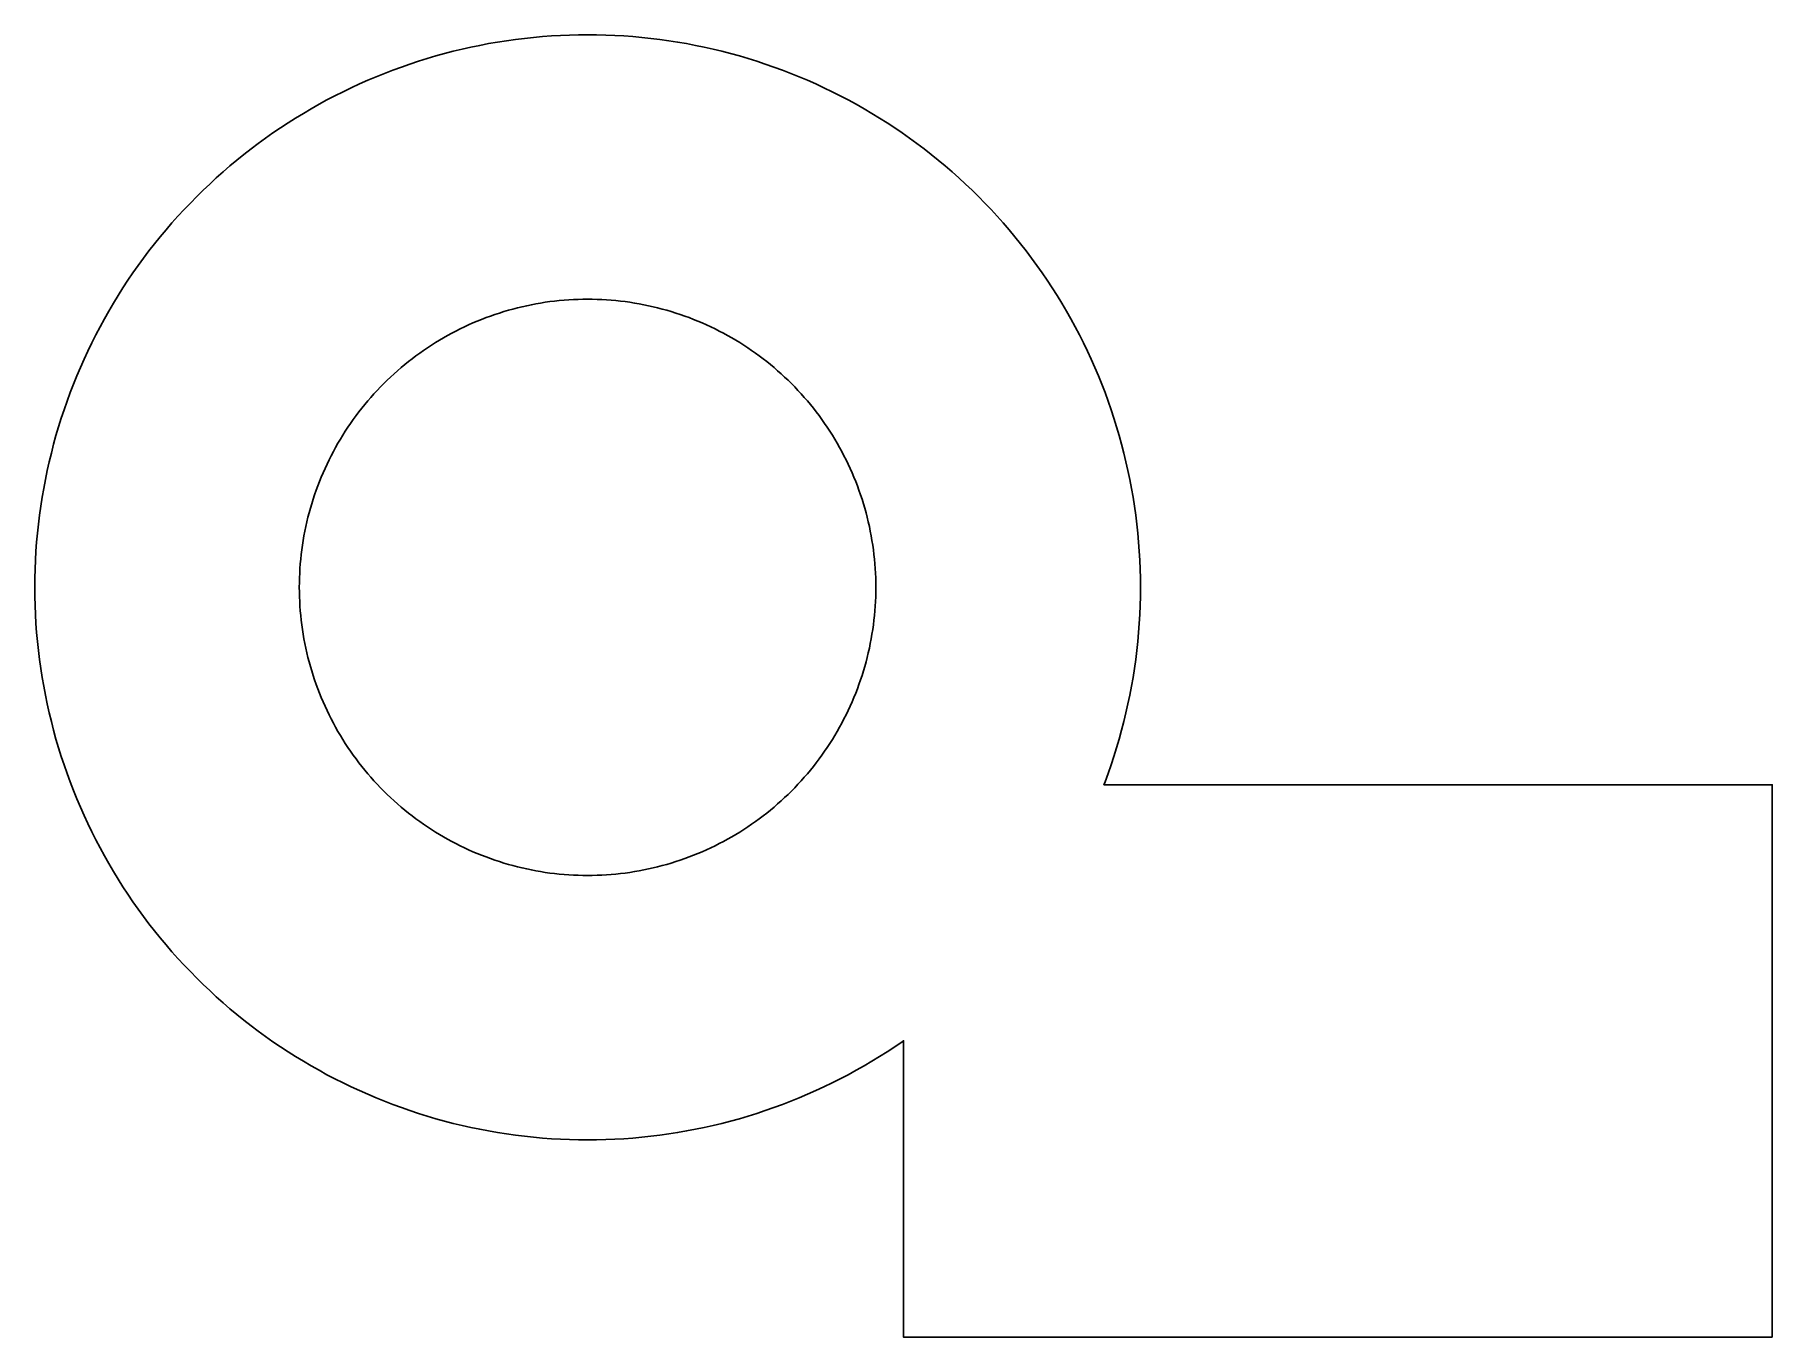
# Model space of a CAD drawing. Header units: millimetres. Extents: x 0 to 44, y 0 to 33.
import ezdxf

# ---------------------------------------------------------------- set-up
doc = ezdxf.new("R2010")
doc.units = ezdxf.units.MM
doc.layers.add('DESIGN_ONLY_CUT', color=7, linetype='Continuous')

msp = doc.modelspace()

# ---------------------------------------------------------------- linework, layer by layer
at = {"layer": 'DESIGN_ONLY_CUT'}
for points in [[(44, 0), (22, 0), (22, 7.511), (21.967, 7.488), (21.778, 7.359), (21.586, 7.234), (21.393, 7.111), (21.197, 6.992), (21, 6.876), (20.801, 6.763), (20.6, 6.653), (20.397, 6.547), (20.192, 6.444), (19.986, 6.344), (19.778, 6.248), (19.568, 6.155), (19.358, 6.066), (19.145, 5.98), (18.932, 5.897), (18.716, 5.818), (18.5, 5.743), (18.283, 5.671), (18.064, 5.603), (17.844, 5.538), (17.623, 5.477), (17.402, 5.42), (17.179, 5.366), (16.956, 5.316), (16.731, 5.269), (16.506, 5.226), (16.281, 5.187), (16.054, 5.152), (15.827, 5.12), (15.6, 5.092), (15.372, 5.067), (15.144, 5.047), (14.916, 5.03), (14.687, 5.017), (14.458, 5.007), (14.229, 5.002), (14, 5), (13.771, 5.002), (13.542, 5.007), (13.313, 5.017), (13.084, 5.03), (12.856, 5.047), (12.628, 5.067), (12.4, 5.092), (12.173, 5.12), (11.946, 5.152), (11.719, 5.187), (11.494, 5.226), (11.269, 5.269), (11.044, 5.316), (10.821, 5.366), (10.598, 5.42), (10.377, 5.477), (10.156, 5.538), (9.936, 5.603), (9.717, 5.671), (9.5, 5.743), (9.284, 5.818), (9.068, 5.897), (8.855, 5.98), (8.642, 6.066), (8.432, 6.155), (8.222, 6.248), (8.014, 6.344), (7.808, 6.444), (7.603, 6.547), (7.4, 6.653), (7.199, 6.763), (7, 6.876), (6.803, 6.992), (6.607, 7.111), (6.414, 7.234), (6.222, 7.359), (6.033, 7.488), (5.845, 7.62), (5.66, 7.755), (5.477, 7.893), (5.297, 8.034), (5.118, 8.178), (4.943, 8.325), (4.769, 8.474), (4.598, 8.627), (4.43, 8.782), (4.264, 8.94), (4.101, 9.101), (3.94, 9.264), (3.782, 9.43), (3.627, 9.598), (3.474, 9.769), (3.325, 9.943), (3.178, 10.118), (3.034, 10.297), (2.893, 10.477), (2.755, 10.66), (2.62, 10.845), (2.488, 11.033), (2.359, 11.222), (2.234, 11.414), (2.111, 11.607), (1.992, 11.803), (1.876, 12), (1.763, 12.199), (1.653, 12.4), (1.547, 12.603), (1.444, 12.808), (1.344, 13.014), (1.248, 13.222), (1.155, 13.432), (1.066, 13.642), (0.98, 13.855), (0.897, 14.068), (0.818, 14.284), (0.743, 14.5), (0.671, 14.717), (0.603, 14.936), (0.538, 15.156), (0.477, 15.377), (0.42, 15.598), (0.366, 15.821), (0.316, 16.044), (0.269, 16.269), (0.226, 16.494), (0.187, 16.719), (0.152, 16.946), (0.12, 17.173), (0.092, 17.4), (0.067, 17.628), (0.047, 17.856), (0.03, 18.084), (0.017, 18.313), (0.007, 18.542), (0.002, 18.771), (0, 19), (0.002, 19.229), (0.007, 19.458), (0.017, 19.687), (0.03, 19.916), (0.047, 20.144), (0.067, 20.372), (0.092, 20.6), (0.12, 20.827), (0.152, 21.054), (0.187, 21.281), (0.226, 21.506), (0.269, 21.731), (0.316, 21.956), (0.366, 22.179), (0.42, 22.402), (0.477, 22.623), (0.538, 22.844), (0.603, 23.064), (0.671, 23.283), (0.743, 23.5), (0.818, 23.716), (0.897, 23.932), (0.98, 24.145), (1.066, 24.358), (1.155, 24.568), (1.248, 24.778), (1.344, 24.986), (1.444, 25.192), (1.547, 25.397), (1.653, 25.6), (1.763, 25.801), (1.876, 26), (1.992, 26.197), (2.111, 26.393), (2.234, 26.586), (2.359, 26.778), (2.488, 26.967), (2.62, 27.155), (2.755, 27.34), (2.893, 27.523), (3.034, 27.703), (3.178, 27.882), (3.325, 28.057), (3.474, 28.231), (3.627, 28.402), (3.782, 28.57), (3.94, 28.736), (4.101, 28.899), (4.264, 29.06), (4.43, 29.218), (4.598, 29.373), (4.769, 29.526), (4.943, 29.675), (5.118, 29.822), (5.297, 29.966), (5.477, 30.107), (5.66, 30.245), (5.845, 30.38), (6.033, 30.512), (6.222, 30.641), (6.414, 30.766), (6.607, 30.889), (6.803, 31.008), (7, 31.124), (7.199, 31.237), (7.4, 31.347), (7.603, 31.453), (7.808, 31.556), (8.014, 31.656), (8.222, 31.752), (8.432, 31.845), (8.642, 31.934), (8.855, 32.02), (9.068, 32.103), (9.284, 32.182), (9.5, 32.257), (9.717, 32.329), (9.936, 32.397), (10.156, 32.462), (10.377, 32.523), (10.598, 32.58), (10.821, 32.634), (11.044, 32.684), (11.269, 32.731), (11.494, 32.774), (11.719, 32.813), (11.946, 32.848), (12.173, 32.88), (12.4, 32.908), (12.628, 32.933), (12.856, 32.953), (13.084, 32.97), (13.313, 32.983), (13.542, 32.993), (13.771, 32.998), (14, 33), (14.229, 32.998), (14.458, 32.993), (14.687, 32.983), (14.916, 32.97), (15.144, 32.953), (15.372, 32.933), (15.6, 32.908), (15.827, 32.88), (16.054, 32.848), (16.281, 32.813), (16.506, 32.774), (16.731, 32.731), (16.956, 32.684), (17.179, 32.634), (17.402, 32.58), (17.623, 32.523), (17.844, 32.462), (18.064, 32.397), (18.283, 32.329), (18.5, 32.257), (18.716, 32.182), (18.932, 32.103), (19.145, 32.02), (19.358, 31.934), (19.568, 31.845), (19.778, 31.752), (19.986, 31.656), (20.192, 31.556), (20.397, 31.453), (20.6, 31.347), (20.801, 31.237), (21, 31.124), (21.197, 31.008), (21.393, 30.889), (21.586, 30.766), (21.778, 30.641), (21.967, 30.512), (22.155, 30.38), (22.34, 30.245), (22.523, 30.107), (22.703, 29.966), (22.882, 29.822), (23.057, 29.675), (23.231, 29.526), (23.402, 29.373), (23.57, 29.218), (23.736, 29.06), (23.899, 28.899), (24.06, 28.736), (24.218, 28.57), (24.373, 28.402), (24.526, 28.231), (24.675, 28.057), (24.822, 27.882), (24.966, 27.703), (25.107, 27.523), (25.245, 27.34), (25.38, 27.155), (25.512, 26.967), (25.641, 26.778), (25.766, 26.586), (25.889, 26.393), (26.008, 26.197), (26.124, 26), (26.237, 25.801), (26.347, 25.6), (26.453, 25.397), (26.556, 25.192), (26.656, 24.986), (26.752, 24.778), (26.845, 24.568), (26.934, 24.358), (27.02, 24.145), (27.103, 23.932), (27.182, 23.716), (27.257, 23.5), (27.329, 23.283), (27.397, 23.064), (27.462, 22.844), (27.523, 22.623), (27.58, 22.402), (27.634, 22.179), (27.684, 21.956), (27.731, 21.731), (27.774, 21.506), (27.813, 21.281), (27.848, 21.054), (27.88, 20.827), (27.908, 20.6), (27.933, 20.372), (27.953, 20.144), (27.97, 19.916), (27.983, 19.687), (27.993, 19.458), (27.998, 19.229), (28, 19), (27.998, 18.771), (27.993, 18.542), (27.983, 18.313), (27.97, 18.084), (27.953, 17.856), (27.933, 17.628), (27.908, 17.4), (27.88, 17.173), (27.848, 16.946), (27.813, 16.719), (27.774, 16.494), (27.731, 16.269), (27.684, 16.044), (27.634, 15.821), (27.58, 15.598), (27.523, 15.377), (27.462, 15.156), (27.397, 14.936), (27.329, 14.717), (27.257, 14.5), (27.182, 14.284), (27.103, 14.068), (27.076, 14), (44, 14), (44, 0)], [(21.299, 19.119), (21.296, 19.239), (21.291, 19.358), (21.284, 19.477), (21.276, 19.597), (21.265, 19.716), (21.252, 19.834), (21.238, 19.953), (21.221, 20.071), (21.202, 20.189), (21.182, 20.307), (21.16, 20.424), (21.135, 20.541), (21.109, 20.658), (21.081, 20.774), (21.051, 20.889), (21.019, 21.004), (20.986, 21.119), (20.95, 21.233), (20.913, 21.347), (20.873, 21.459), (20.832, 21.571), (20.789, 21.683), (20.744, 21.794), (20.698, 21.904), (20.649, 22.013), (20.599, 22.121), (20.547, 22.229), (20.493, 22.335), (20.438, 22.441), (20.381, 22.546), (20.322, 22.65), (20.261, 22.753), (20.199, 22.855), (20.135, 22.956), (20.07, 23.056), (20.003, 23.154), (19.934, 23.252), (19.863, 23.349), (19.791, 23.444), (19.718, 23.538), (19.643, 23.631), (19.566, 23.723), (19.488, 23.813), (19.409, 23.902), (19.328, 23.99), (19.246, 24.077), (19.162, 24.162), (19.077, 24.246), (18.99, 24.328), (18.902, 24.409), (18.813, 24.488), (18.723, 24.566), (18.631, 24.643), (18.538, 24.718), (18.444, 24.791), (18.349, 24.863), (18.252, 24.934), (18.154, 25.003), (18.056, 25.07), (17.956, 25.135), (17.855, 25.199), (17.753, 25.261), (17.65, 25.322), (17.546, 25.381), (17.441, 25.438), (17.335, 25.493), (17.229, 25.547), (17.121, 25.599), (17.013, 25.649), (16.904, 25.698), (16.794, 25.744), (16.683, 25.789), (16.571, 25.832), (16.459, 25.873), (16.347, 25.913), (16.233, 25.95), (16.119, 25.986), (16.004, 26.019), (15.889, 26.051), (15.774, 26.081), (15.658, 26.109), (15.541, 26.135), (15.424, 26.16), (15.307, 26.182), (15.189, 26.202), (15.071, 26.221), (14.953, 26.238), (14.834, 26.252), (14.716, 26.265), (14.597, 26.276), (14.477, 26.284), (14.358, 26.291), (14.239, 26.296), (14.119, 26.299), (14, 26.3), (13.881, 26.299), (13.761, 26.296), (13.642, 26.291), (13.523, 26.284), (13.403, 26.276), (13.284, 26.265), (13.166, 26.252), (13.047, 26.238), (12.929, 26.221), (12.811, 26.202), (12.693, 26.182), (12.576, 26.16), (12.459, 26.135), (12.342, 26.109), (12.226, 26.081), (12.111, 26.051), (11.996, 26.019), (11.881, 25.986), (11.767, 25.95), (11.653, 25.913), (11.541, 25.873), (11.429, 25.832), (11.317, 25.789), (11.206, 25.744), (11.096, 25.698), (10.987, 25.649), (10.879, 25.599), (10.771, 25.547), (10.665, 25.493), (10.559, 25.438), (10.454, 25.381), (10.35, 25.322), (10.247, 25.261), (10.145, 25.199), (10.044, 25.135), (9.944, 25.07), (9.846, 25.003), (9.748, 24.934), (9.651, 24.863), (9.556, 24.791), (9.462, 24.718), (9.369, 24.643), (9.277, 24.566), (9.187, 24.488), (9.098, 24.409), (9.01, 24.328), (8.923, 24.246), (8.838, 24.162), (8.754, 24.077), (8.672, 23.99), (8.591, 23.902), (8.512, 23.813), (8.434, 23.723), (8.357, 23.631), (8.282, 23.538), (8.209, 23.444), (8.137, 23.349), (8.066, 23.252), (7.997, 23.154), (7.93, 23.056), (7.865, 22.956), (7.801, 22.855), (7.739, 22.753), (7.678, 22.65), (7.619, 22.546), (7.562, 22.441), (7.507, 22.335), (7.453, 22.229), (7.401, 22.121), (7.351, 22.013), (7.302, 21.904), (7.256, 21.794), (7.211, 21.683), (7.168, 21.571), (7.127, 21.459), (7.087, 21.347), (7.05, 21.233), (7.014, 21.119), (6.981, 21.004), (6.949, 20.889), (6.919, 20.774), (6.891, 20.658), (6.865, 20.541), (6.84, 20.424), (6.818, 20.307), (6.798, 20.189), (6.779, 20.071), (6.762, 19.953), (6.748, 19.834), (6.735, 19.716), (6.724, 19.597), (6.716, 19.477), (6.709, 19.358), (6.704, 19.239), (6.701, 19.119), (6.7, 19), (6.701, 18.881), (6.704, 18.761), (6.709, 18.642), (6.716, 18.523), (6.724, 18.403), (6.735, 18.284), (6.748, 18.166), (6.762, 18.047), (6.779, 17.929), (6.798, 17.811), (6.818, 17.693), (6.84, 17.576), (6.865, 17.459), (6.891, 17.342), (6.919, 17.226), (6.949, 17.111), (6.981, 16.996), (7.014, 16.881), (7.05, 16.767), (7.087, 16.653), (7.127, 16.541), (7.168, 16.429), (7.211, 16.317), (7.256, 16.206), (7.302, 16.096), (7.351, 15.987), (7.401, 15.879), (7.453, 15.771), (7.507, 15.665), (7.562, 15.559), (7.619, 15.454), (7.678, 15.35), (7.739, 15.247), (7.801, 15.145), (7.865, 15.044), (7.93, 14.944), (7.997, 14.846), (8.066, 14.748), (8.137, 14.651), (8.209, 14.556), (8.282, 14.462), (8.357, 14.369), (8.434, 14.277), (8.512, 14.187), (8.591, 14.098), (8.672, 14.01), (8.754, 13.923), (8.838, 13.838), (8.923, 13.754), (9.01, 13.672), (9.098, 13.591), (9.187, 13.512), (9.277, 13.434), (9.369, 13.357), (9.462, 13.282), (9.556, 13.209), (9.651, 13.137), (9.748, 13.066), (9.846, 12.997), (9.944, 12.93), (10.044, 12.865), (10.145, 12.801), (10.247, 12.739), (10.35, 12.678), (10.454, 12.619), (10.559, 12.562), (10.665, 12.507), (10.771, 12.453), (10.879, 12.401), (10.987, 12.351), (11.096, 12.302), (11.206, 12.256), (11.317, 12.211), (11.429, 12.168), (11.541, 12.127), (11.653, 12.087), (11.767, 12.05), (11.881, 12.014), (11.996, 11.981), (12.111, 11.949), (12.226, 11.919), (12.342, 11.891), (12.459, 11.865), (12.576, 11.84), (12.693, 11.818), (12.811, 11.798), (12.929, 11.779), (13.047, 11.762), (13.166, 11.748), (13.284, 11.735), (13.403, 11.724), (13.523, 11.716), (13.642, 11.709), (13.761, 11.704), (13.881, 11.701), (14, 11.7), (14.119, 11.701), (14.239, 11.704), (14.358, 11.709), (14.477, 11.716), (14.597, 11.724), (14.716, 11.735), (14.834, 11.748), (14.953, 11.762), (15.071, 11.779), (15.189, 11.798), (15.307, 11.818), (15.424, 11.84), (15.541, 11.865), (15.658, 11.891), (15.774, 11.919), (15.889, 11.949), (16.004, 11.981), (16.119, 12.014), (16.233, 12.05), (16.347, 12.087), (16.459, 12.127), (16.571, 12.168), (16.683, 12.211), (16.794, 12.256), (16.904, 12.302), (17.013, 12.351), (17.121, 12.401), (17.229, 12.453), (17.335, 12.507), (17.441, 12.562), (17.546, 12.619), (17.65, 12.678), (17.753, 12.739), (17.855, 12.801), (17.956, 12.865), (18.056, 12.93), (18.154, 12.997), (18.252, 13.066), (18.349, 13.137), (18.444, 13.209), (18.538, 13.282), (18.631, 13.357), (18.723, 13.434), (18.813, 13.512), (18.902, 13.591), (18.99, 13.672), (19.077, 13.754), (19.162, 13.838), (19.246, 13.923), (19.328, 14.01), (19.409, 14.098), (19.488, 14.187), (19.566, 14.277), (19.643, 14.369), (19.718, 14.462), (19.791, 14.556), (19.863, 14.651), (19.934, 14.748), (20.003, 14.846), (20.07, 14.944), (20.135, 15.044), (20.199, 15.145), (20.261, 15.247), (20.322, 15.35), (20.381, 15.454), (20.438, 15.559), (20.493, 15.665), (20.547, 15.771), (20.599, 15.879), (20.649, 15.987), (20.698, 16.096), (20.744, 16.206), (20.789, 16.317), (20.832, 16.429), (20.873, 16.541), (20.913, 16.653), (20.95, 16.767), (20.986, 16.881), (21.019, 16.996), (21.051, 17.111), (21.081, 17.226), (21.109, 17.342), (21.135, 17.459), (21.16, 17.576), (21.182, 17.693), (21.202, 17.811), (21.221, 17.929), (21.238, 18.047), (21.252, 18.166), (21.265, 18.284), (21.276, 18.403), (21.284, 18.523), (21.291, 18.642), (21.296, 18.761), (21.299, 18.881), (21.3, 19), (21.299, 19.119)]]:
    msp.add_lwpolyline(points, close=True, dxfattribs=at)

doc.saveas('drawing.dxf')
